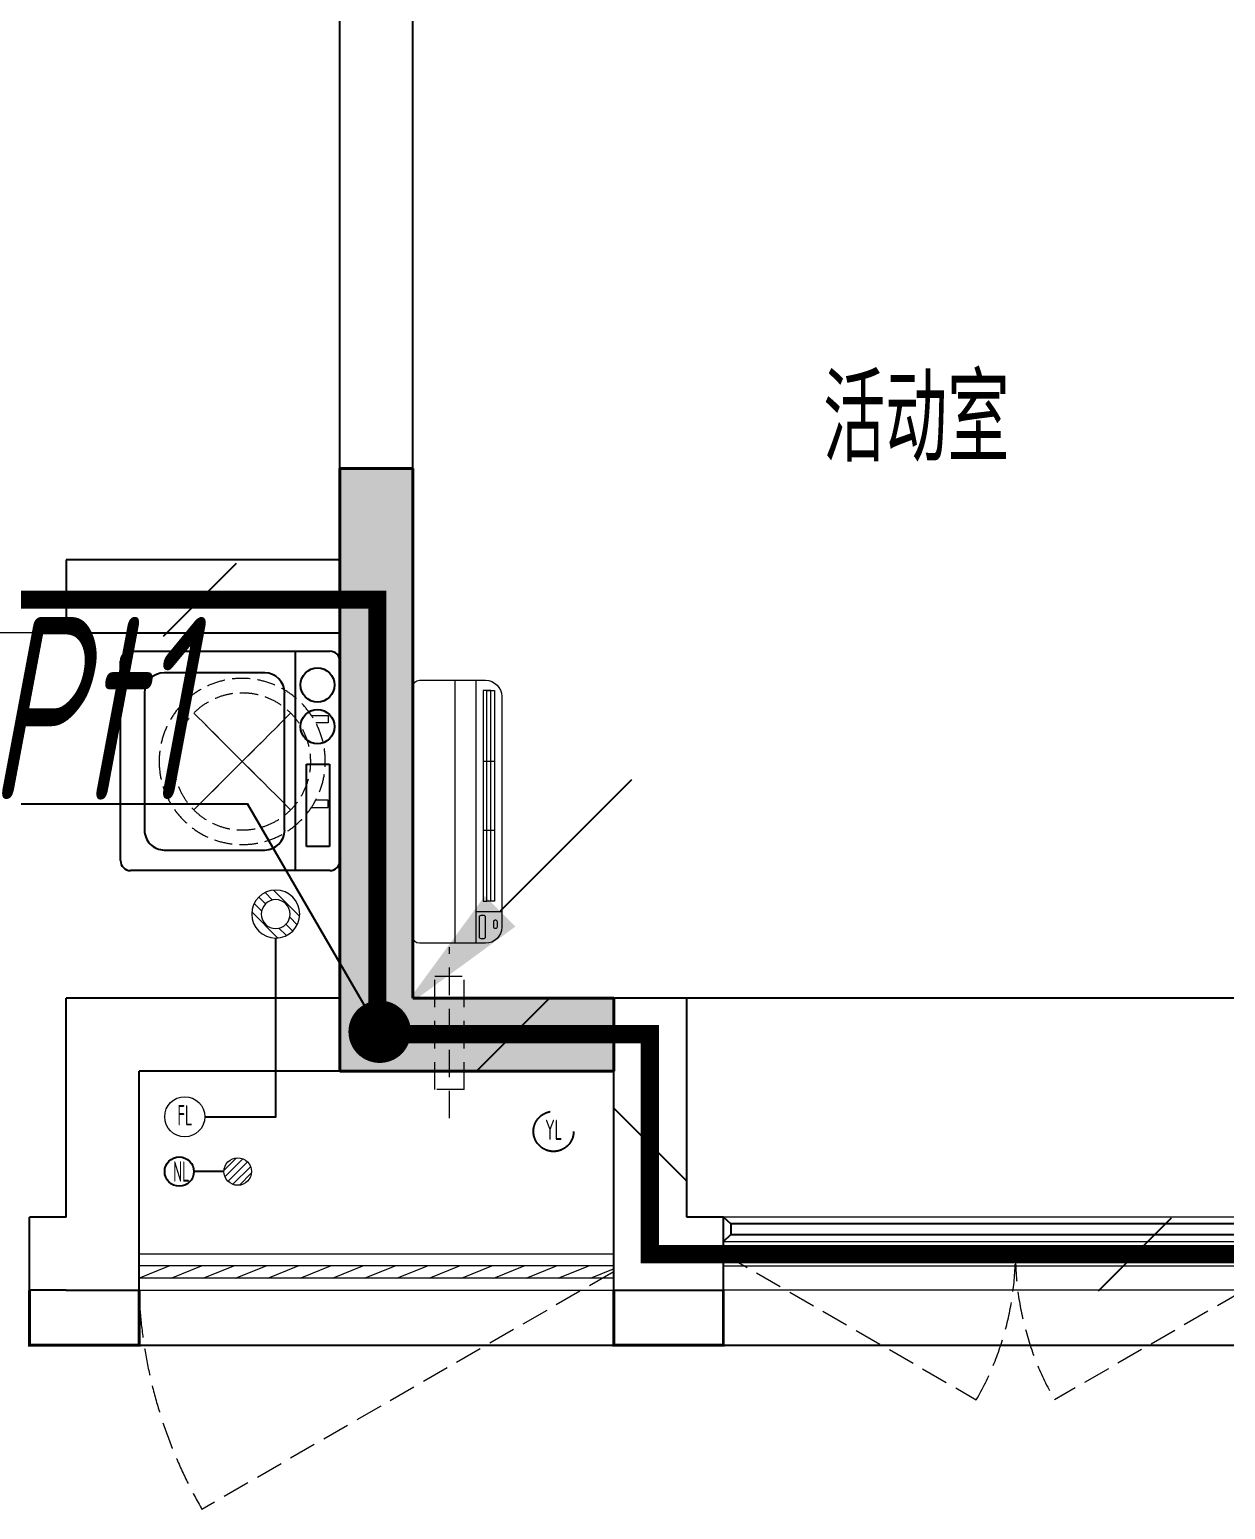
# Model space of a CAD drawing. Extents: x 3753737 to 4713801, y -857380 to 24339.
# Drawn here: x 4561699 to 4564974, y -776186 to -772134 of the extents above; entities that cross this region are included whole.
import ezdxf
from ezdxf.enums import TextEntityAlignment as Align

# ---------------------------------------------------------------- set-up
doc = ezdxf.new("R2010")
doc.units = 0
doc.header["$LTSCALE"] = 1000
doc.header["$MEASUREMENT"] = 0
for name, pattern in [('$1$DASH', [0.35, 0.25, -0.1]), ('CENTER2', [1.125, 0.75, -0.125, 0.125, -0.125]), ('DASH', [0.35, 0.25, -0.1]), ('HIDDEN', [0.375, 0.25, -0.125])]:
    doc.linetypes.add(name, pattern=pattern)
doc.layers.get('0').update_dxf_attribs({"linetype": 'CONTINUOUS'})
for name, color, linetype in [('!!电气', 1, 'CONTINUOUS'), ('3-栏杆1', 252, 'CONTINUOUS'), ('3.5方案汇报，与郭总、侯月琴确定户型_t8$0$2020.03.04 -1安徽标准化洋房户型(UA）_t8_t8$0$看线', 154, 'CONTINUOUS'), ('DIM-照明', 7, 'CONTINUOUS'), ('LVTRY', 252, 'CONTINUOUS'), ('LWIRE', 4, 'CONTINUOUS'), ('SHTLN', 4, 'CONTINUOUS'), ('VPIPE-凝结', 150, 'CONTINUOUS'), ('VPIPE-雨水', 4, 'DASH'), ('WALL', 252, 'CONTINUOUS'), ('WIRE-接地', 2, 'CONTINUOUS'), ('看线', 185, 'CONTINUOUS')]:
    doc.layers.add(name, color=color, linetype=linetype)
for name, color, linetype, lineweight in [('COLUMN', 252, 'CONTINUOUS', 40), ('EQUIP_地漏', 7, 'CONTINUOUS', 18), ('PUB_HATCH', 8, 'CONTINUOUS', 9), ('PUB_TEXT', 7, 'CONTINUOUS', 20), ('VPIPE-废水', 31, 'TG_F', 18), ('WINDOW', 146, 'CONTINUOUS', 20), ('平面-空调室内机', 176, 'CONTINUOUS', 9), ('平面-空调预留孔', 252, 'CONTINUOUS', 15), ('粉刷', 251, 'CONTINUOUS', 9)]:
    doc.layers.add(name, color=color, linetype=linetype, lineweight=lineweight)
doc.styles.add('HZTXT', font='gbeitc.shx', dxfattribs={"width": 0.8, "height": 400, "bigfont": 'hztxt.shx'})
doc.styles.get("Standard").update_dxf_attribs({"font": 'gbenor.shx', "bigfont": 'gbcbig.shx'})
doc.styles.add('TG_LINETYPE', font='SIMPLEX', dxfattribs={"width": 0.8, "height": 3, "bigfont": 'HZTXT'})
doc.linetypes.add('TG_F', pattern='A,2,-0.3,["F",TG_LINETYPE,S=0.1,R=0,X=-0.23,Y=-0.15],0', length=2.3)

# ---------------------------------------------------------------- blocks, each defined once
blk = doc.blocks.new('GFDGFSDFGD')
at = {"layer": 'PUB_HATCH'}
blk.add_hatch(color=256, dxfattribs=at).paths.add_polyline_path([(430566.6, 364323.7), (430566.6, 364523.7), (430016.6, 364523.7), (430016.6, 365973.7), (429816.6, 365973.7), (429816.6, 364323.7)])
at = {"layer": 'COLUMN', "color": 252}
for p, q in [((430016.6, 365973.7), (429816.6, 365973.7)), ((429816.6, 365973.7), (429816.6, 364323.7)), ((430016.6, 364523.7), (430016.6, 365973.7)), ((430566.6, 364523.7), (430016.6, 364523.7)), ((430566.6, 364323.7), (430566.6, 364523.7)), ((429816.6, 364323.7), (430566.6, 364323.7))]:
    blk.add_line(p, q, dxfattribs=at)
blk = doc.blocks.new('dongkong')
at = {"layer": '平面-空调预留孔', "color": 8, "linetype": 'HIDDEN', "ltscale": 0.3}
for p, q in [((-603796, 210899.9), (-603796, 210431.5)), ((-603836, 210821), (-603836, 210510.8)), ((-603836, 210821), (-603756, 210821)), ((-603756, 210821), (-603756, 210510.8))]:
    blk.add_line(p, q, dxfattribs=at)
blk.add_lwpolyline([(-603756, 210510.8), (-603836, 210510.8)], dxfattribs=at)
blk = doc.blocks.new('A$C001338C2')
at = {"color": 8}
for p, q in [((845, 303.6), (55, 303.6)), ((109.1, 214.8), (109.1, 303.6)), ((0, 248.6), (0, 22)), ((900, 22), (900, 248.6)), ((22, 0), (878, 0))]:
    blk.add_line(p, q, dxfattribs=at)
at = {"color": 8, "lineweight": 5}
for p, q in [((864.6, 278.7), (144.5, 278.7)), ((144.5, 278.7), (144.5, 265.8)), ((387, 278.7), (144.5, 278.7)), ((144.5, 278.7), (144.5, 252.9)), ((144.5, 265.8), (864.6, 265.8)), ((387, 239.9), (387, 278.7)), ((864.6, 278.7), (622, 278.7)), ((622, 278.7), (622, 239.9)), ((864.6, 252.9), (864.6, 278.7)), ((864.6, 265.8), (864.6, 239.9)), ((900, 214.8), (0, 214.8)), ((144.5, 239.9), (144.5, 252.9)), ((144.5, 252.9), (864.6, 252.9)), ((864.6, 239.9), (144.5, 239.9)), ((622, 239.9), (387, 239.9)), ((900, 143.2), (0, 143.2))]:
    blk.add_line(p, q, dxfattribs=at)
at = {"color": 8}
for points in [[(73.1, 275), (56.8, 275, -0.414214), (51.3, 280.5), (51.3, 283.4, -0.414214), (56.8, 288.9), (73.1, 288.9, -0.414214), (78.6, 283.4), (78.6, 280.5, -0.414214)], [(89.2, 226.4), (22.2, 226.4, -0.414214), (16.7, 231.9), (16.7, 243.1, -0.414214), (22.2, 248.6), (89.2, 248.6, -0.414214), (94.7, 243.1), (94.7, 231.9, -0.414214)]]:
    blk.add_lwpolyline(points, format="xyb", close=True, dxfattribs=at)
for centre, radius, start, end in [((55, 248.6), 55, 90, 180), ((845, 248.6), 55, 360, 90), ((22, 22), 22, 180, 270), ((878, 22), 22, 270, 360)]:
    blk.add_arc(centre, radius, start, end, dxfattribs=at)
blk = doc.blocks.new('ASDFSD')
at = {"layer": '3-栏杆1', "color": 5}
for p, q in [((681762.6, 334937.5), (681742.3, 334955.3)), ((681742.3, 334955.3), (681762.6, 334937.5)), ((683322.1, 334937.5), (683342.3, 334955.3)), ((683342.3, 334955.3), (683322.1, 334937.5)), ((683322.1, 334937.5), (681762.6, 334937.5)), ((681762.6, 334937.5), (681762.6, 334908.3)), ((683322.1, 334937.5), (683322.1, 334908.3)), ((681742.3, 334888.4), (681762.6, 334908.3)), ((681762.6, 334908.2), (683322.1, 334908.2)), ((683322.1, 334908.3), (683342.3, 334888.4)), ((683342.3, 334888.4), (683322.1, 334908.3))]:
    blk.add_line(p, q, dxfattribs=at)
blk = doc.blocks.new('$TwtSys$00000141')
at = {"color": 252}
for p, q in [((-47.1, 3.8), (-5, 45.9)), ((-47.1, 3.8), (-5, 45.9)), ((-43.6, -17.5), (17.5, 43.6)), ((-43.6, -17.5), (17.5, 43.6)), ((-33.2, -33.2), (33.2, 33.2)), ((-33.2, -33.2), (33.2, 33.2)), ((-16.2, -43.5), (43.8, 16.4)), ((-16.2, -43.5), (43.8, 16.4)), ((5.7, -46.1), (46.1, -5.7)), ((5.7, -46.1), (46.1, -5.7))]:
    blk.add_line(p, q, dxfattribs=at)
blk.add_circle((0, 0), 47, dxfattribs=at)
blk.add_circle((0, 0), 47, dxfattribs=at)
blk = doc.blocks.new('RECTANG')
for p, q in [((1, 1), (0, 1)), ((0, 1), (0, 0)), ((1, 0), (1, 1)), ((0, 0), (1, 0))]:
    blk.add_line(p, q)
blk = doc.blocks.new('洗衣机')
at = {"layer": 'LVTRY'}
for p, q in [((3791567.4, 243472.1), (3791021, 243472.1)), ((3791116.5, 243472.1), (3791116.5, 242871.5)), ((3790993.7, 243444.5), (3790993.7, 242899.1)), ((3791594.6, 242899.1), (3791594.6, 243444.5)), ((3791199, 243412.7), (3791474.9, 243412.7)), ((3791145.1, 242982.5), (3791145.1, 243358)), ((3791528.8, 243358), (3791528.8, 242982.5)), ((3791474.9, 242927.8), (3791199, 242927.8)), ((3791021, 242871.5), (3791567.4, 242871.5))]:
    blk.add_line(p, q, dxfattribs=at)
at = {"layer": 'LVTRY', "extrusion": (0, 0, -1)}
for centre, major_axis, start_param, end_param in [((3791021, 243444.5), (0, 27.6), -1.570796, 0), ((3791567.4, 243444.5), (0, 27.6), 0, 1.570796), ((3791055.1, 243379.8), (0, 46.9), 3.141593, 9.424778), ((3791199, 243358), (0, 54.7), 4.712389, 6.283185), ((3791474.9, 243358), (0, 54.7), 0, 1.570796), ((3791055.1, 243265.7), (0, 46.9), 3.141593, 9.424778), ((3791199, 242982.5), (0, 54.7), 3.141593, 4.712389), ((3791474.9, 242982.5), (0, 54.7), 1.570796, 3.141593), ((3791021, 242899.1), (0, 27.6), 3.141593, 4.712389), ((3791567.4, 242899.1), (0, 27.6), 1.570796, 3.141593)]:
    blk.add_ellipse(centre, major_axis=major_axis, ratio=0.986385, start_param=start_param, end_param=end_param, dxfattribs=at)
at = {"layer": 'LVTRY', "xscale": 63.25620569481588, "yscale": 224.5369532744355, "zscale": 64.12934308941763, "rotation": 180}
blk.add_blockref('RECTANG', (3791085.2, 243162.4), dxfattribs=at)
blk = doc.blocks.new('$TwtSys$00000543')
at = {"color": 252}
for p, q in [((-93.6, -8.5), (8.5, 93.6)), ((12.5, 55), (41.7, 84.2)), ((39.9, 39.9), (66.5, 66.5)), ((-8.5, -93.6), (93.6, 8.5)), ((55, 12.5), (84.2, 41.7)), ((-84.2, -41.7), (-55, -12.5)), ((-66.5, -66.5), (-39.9, -39.9)), ((-41.7, -84.2), (-12.5, -55))]:
    blk.add_line(p, q, dxfattribs=at)
for radius in [94, 56.4]:
    blk.add_circle((0, 0), radius, dxfattribs=at)
blk = doc.blocks.new('dnfhfn')
at = {"color": 252, "linetype": '$1$DASH', "ltscale": 0.2}
for p, q in [((101.9, 462.7, 0), (121.9, 462.7, 0)), ((101.9, 417.2, 0), (101.9, 462.7, 0)), ((121.9, 462.7, 0), (121.9, 429, 0)), ((353.1, 462.7, 0), (333.1, 462.7, 0)), ((333.1, 462.7, 0), (333.1, 429, 0)), ((353.1, 417.2, 0), (353.1, 462.7, 0))]:
    blk.add_line(p, q, dxfattribs=at)
at = {"color": 252, "linetype": '$1$DASH', "ltscale": 0.2, "elevation": 0}
for points in [[(94.9, 360.1), (94.9, 360.1), (360.1, 94.9), (360.1, 94.9)], [(360.1, 360.1), (94.9, 94.9), (94.9, 94.9), (360.1, 360.1)]]:
    blk.add_lwpolyline(points, close=True, dxfattribs=at)
at = {"color": 252, "linetype": '$1$DASH', "ltscale": 0.2}
for radius in [227.5, 187.5]:
    blk.add_circle((227.5, 227.5, 0), radius, dxfattribs=at)
blk = doc.blocks.new('$DorLib2D$00000138')
at = {"color": 0, "linetype": 'Continuous'}
for p, q in [((-0.2875, 0), (-0.2875, 0.1538)), ((-0.2875, 0.1538), (0, 0.1538)), ((0, 0.1538), (0, 0)), ((0.2875, 0.1538), (0, 0.1538)), ((0.2875, 0), (0.2875, 0.1538)), ((-0.5, -0.1399), (-0.5, 0)), ((-0.5, 0), (-0.2188, 0)), ((0, 0), (-0.2875, 0)), ((-0.2188, 0), (-0.2188, -0.1399)), ((0, 0), (0.2875, 0)), ((0.2188, 0), (0.2188, -0.1399)), ((0.5, 0), (0.2188, 0)), ((0.5, 0), (0.5, -0.1946)), ((0.5, -0.1399), (0.5, 0)), ((-0.2188, -0.1399), (-0.5, -0.1399)), ((0.2188, -0.1399), (0.5, -0.1399)), ((-0.1857, -0.186), (-0.037, -0.186)), ((-0.037, -0.186), (-0.1019, -0.2583)), ((-0.1019, -0.2583), (-0.1019, -0.186)), ((0.1857, -0.186), (0.037, -0.186)), ((0.037, -0.186), (0.1019, -0.2583)), ((0.1019, -0.2583), (0.1019, -0.186))]:
    blk.add_line(p, q, dxfattribs=at)
blk = doc.blocks.new('$WINLIB2D$00000001')
at = {"color": 0}
for points in [[(-0.5, 0.5), (-0.5, -0.5)], [(-0.5, 0.5), (0.5, 0.5)], [(0.5, -0.5), (0.5, 0.5)], [(0.5, 0.1667), (-0.5, 0.1667)], [(0.5, -0.1667), (-0.5, -0.1667)], [(-0.5, -0.5), (0.5, -0.5)]]:
    blk.add_lwpolyline(points, dxfattribs=at)
blk = doc.blocks.new('$WINLIB2D$00000039')
at = {"color": 0}
for points in [[(-0.5, 0.5), (-0.5, -0.5)], [(0.5, 0.5), (-0.5, 0.5)], [(0.5, -0.5), (0.5, 0.5)], [(-0.5, 0.1667), (0.5, 0.1667)], [(-0.3839, -0.1667), (-0.448, 0.1667)], [(-0.3159, -0.1667), (-0.38, 0.1667)], [(-0.2479, -0.1667), (-0.312, 0.1667)], [(-0.1799, -0.1667), (-0.244, 0.1667)], [(-0.1119, -0.1667), (-0.176, 0.1667)], [(-0.0439, -0.1667), (-0.108, 0.1667)], [(0.0241, -0.1667), (-0.04, 0.1667)], [(0.0921, -0.1667), (0.028, 0.1667)], [(0.16, -0.1667), (0.0959, 0.1667)], [(0.228, -0.1667), (0.1639, 0.1667)], [(0.296, -0.1667), (0.2319, 0.1667)], [(0.364, -0.1667), (0.2999, 0.1667)], [(0.432, -0.1667), (0.3679, 0.1667)], [(0.5, -0.1667), (0.4359, 0.1667)], [(-0.4519, -0.1667), (-0.5, 0.0836)], [(-0.5, -0.1667), (0.5, -0.1667)], [(0.5, -0.5), (-0.5, -0.5)]]:
    blk.add_lwpolyline(points, dxfattribs=at)
blk = doc.blocks.new('A$C66B635E3')
at = {"color": 252, "const_width": 8}
for points in [[(8350, -100), (8350, -250), (8650, -250), (8650, -100)], [(9950, -100), (9950, -250), (10250, -250), (10250, -100)]]:
    blk.add_lwpolyline(points, dxfattribs=at)
at = {"layer": '3.5方案汇报，与郭总、侯月琴确定户型_t8$0$2020.03.04 -1安徽标准化洋房户型(UA）_t8_t8$0$看线', "color": 252, "ltscale": 10}
blk.add_line((12400, 700), (10150, 700), dxfattribs=at)
at = {"layer": 'VPIPE-凝结', "color": 252, "ltscale": 0.1}
for points in [[(8830, 375), (9024.1, 375), (9024.1, 864.2)], [(8882.4, 225), (8800, 225)]]:
    blk.add_lwpolyline(points, dxfattribs=at)
at = {"layer": 'VPIPE-凝结', "color": 252}
blk.add_circle((8760, 225), 40, dxfattribs=at)
at = {"layer": 'VPIPE-废水', "color": 252}
blk.add_circle((8775, 375), 55, dxfattribs=at)
at = {"layer": 'VPIPE-雨水', "color": 252}
blk.add_circle((9785, 335), 55, dxfattribs=at)
at = {"layer": 'WALL', "color": 252}
for p, q in [((9200, 1900), (9200, 4900)), ((9400, 1800), (9400, 4700)), ((9200, 1900), (8449.9, 1900)), ((8449.9, 1900), (8449.9, 1700)), ((9400, 700), (9400, 1800)), ((8449.9, 1700), (9200, 1700)), ((9200, 700), (9200, 1700)), ((9200, 700), (8450, 700)), ((8450, 100), (8450, 700)), ((10150, 700), (9400, 700)), ((10150, 100), (10150, 700)), ((9300, 500), (8650, 500)), ((8650, 0), (8650, 500)), ((9950, 500), (9300, 500)), ((9950, -100), (9950, 500)), ((8450, 100), (8350, 100)), ((8350, -100), (8350, 100)), ((10250, 100), (10150, 100)), ((10250, -100), (10250, 100)), ((8650, -100), (8650, 0)), ((8450, -100), (8350, -100)), ((8450, -100), (8450, -100)), ((8450, -100), (8650, -100)), ((9950, -100), (10250, -100))]:
    blk.add_line(p, q, dxfattribs=at)
at = {"layer": 'WINDOW', "color": 252}
blk.add_line((8449.9, 1700), (6849.9, 1700), dxfattribs=at)
at = {"layer": 'WINDOW', "color": 252, "linetype": 'DASH', "ltscale": 0.3}
for points in [[(10250, 0), (10942.8, -400, 0.131652), (11050, 0)], [(11850, 0), (11157.2, -400, -0.131652), (11050, 0)], [(9948.1, -50), (8822.2, -700, -0.131652), (8648.1, -50)]]:
    blk.add_lwpolyline(points, format="xyb", dxfattribs=at)
at = {"layer": '看线', "color": 252, "ltscale": 0.5}
for points in [[(10250, -100), (10250, -250), (11850, -250), (11850, -100)], [(8650, -250), (9950, -250)]]:
    blk.add_lwpolyline(points, dxfattribs=at)
at = {"color": 252}
for name, p in [('GFDGFSDFGD', (-420616.6, -363823.7)), ('ASDFSD', (-671492.3, -334855.3))]:
    blk.add_blockref(name, p, dxfattribs=at)
at = {"layer": 'EQUIP_地漏', "color": 252, "xscale": -0.7000000000000001, "yscale": 0.7000000000000001, "zscale": 0.7}
blk.add_blockref('$TwtSys$00000543', (9024.1, 930), dxfattribs=at)
at = {"layer": 'EQUIP_地漏', "color": 252, "xscale": -0.8, "yscale": -0.8, "zscale": 0.8, "rotation": 180}
blk.add_blockref('$TwtSys$00000141', (8920, 225), dxfattribs=at)
at = {"layer": 'WINDOW', "color": 252}
for name, p, xscale, yscale, zscale, rotation in [('$DorLib2D$00000138', (7649.9, 1800), 1600, -200, 1600, 179.9999999989443), ('$WINLIB2D$00000039', (9299, -50), 1299.999999983003, -100, 1299.999999983003, 180)]:
    blk.add_blockref(name, p, dxfattribs=dict(at, xscale=xscale, yscale=yscale, zscale=zscale, rotation=rotation))
at = {"layer": 'WINDOW', "color": 252, "xscale": -1600, "yscale": -200, "zscale": -1600}
blk.add_blockref('$WINLIB2D$00000001', (11050, 0), dxfattribs=at)
at = {"layer": '平面-空调室内机', "color": 252, "ltscale": 0.3, "rotation": 180}
blk.add_blockref('dongkong', (-594295.9, 211270.8), dxfattribs=at)
at = {"layer": '平面-空调预留孔', "color": 252, "xscale": -1, "rotation": 270}
blk.add_blockref('dnfhfn', (8704.9, 1120.3, 0), dxfattribs=at)
at = {"layer": '平面-空调预留孔', "color": 252, "xscale": -0.800000000046565, "yscale": 0.800000000046565, "zscale": 0.800000000046565, "rotation": 269.9999997665698}
blk.add_blockref('A$C001338C2', (9400.2, 850), dxfattribs=at)
at = {"layer": '粉刷', "color": 252, "xscale": -1}
blk.add_blockref('洗衣机', (3800193.7, -241822.4), dxfattribs=at)
at = {"layer": 'PUB_TEXT', "color": 252}
blk.add_text('活动室', height=236.31, dxfattribs=at).set_placement((10523.2, 2168.3))
at = {"layer": 'PUB_TEXT', "color": 252, "width": 0.6}
for s, p in [('FL', (8755.2, 351.2)), ('YL', (9762.4, 311.2)), ('NL', (8743.2, 197))]:
    blk.add_text(s, height=56, dxfattribs=at).set_placement(p)
blk = doc.blocks.new('$TelecSys$00000008')
blk.add_line((0.4, 0.4), (-0.4, -0.4))
blk = doc.blocks.new('$TelecSys$00000078')
for p, q in [((1.15, 1.15), (0.55, 0.55)), ((0.1042, 0.1042), (0.1042, 0.1042)), ((-0.1042, -0.1042), (-0.1042, -0.1042))]:
    blk.add_line(p, q)
at = {"const_width": 0.1425}
blk.add_lwpolyline([(-0.0713, 0, 1), (0.0713, 0, 1)], format="xyb", close=True, dxfattribs=at)
blk.add_solid([(0.62, 0.48), (0.48, 0.62), (0.1, 0.1)])
at = {"width": 0.8, "flags": 9}
blk.add_attdef('A', (0, 0), '', height=0.00002, dxfattribs=at)

msp = doc.modelspace()

# ---------------------------------------------------------------- linework, layer by layer
at = {"layer": 'DIM-照明', "color": 7, "ltscale": 0.8}
for p in [(4561529.6, -774253.8), (4562657.4, -774877.8)]:
    msp.add_line(p, (4562295, -774253.8), dxfattribs=at)
at = {"layer": 'WIRE-接地', "color": 2, "linetype": 'CENTER2', "const_width": 50}
msp.add_lwpolyline([(4593305.1, -775490.9), (4588400.9, -775490.9), (4588400.9, -774889.8), (4587649.1, -774889.8), (4587649.1, -773683), (4581051.2, -773683), (4581051.2, -774290.2), (4575653.3, -774290.2), (4575653.3, -773686.3), (4569051.4, -773686.3), (4569051.4, -774891.8), (4568304.6, -774891.8), (4568304.6, -775487.1), (4563397.1, -775487.1), (4563397.1, -774884.2), (4562651, -774884.2), (4562651, -773694.9), (4556054.4, -773694.9), (4556054.4, -774287.8), (4553348.6, -774287.8), (4553348.6, -766391.2)], dxfattribs=at)

# ---------------------------------------------------------------- block references
at = {"layer": '!!电气'}
msp.add_blockref('A$C66B635E3', (4553348.6, -775485.7), dxfattribs=at)
at = {"layer": 'LWIRE', "color": 2, "xscale": 600, "yscale": 600, "zscale": 600}
msp.add_blockref('$TelecSys$00000078', (4562657.4, -774877.8), dxfattribs=at)
at = {"layer": 'SHTLN', "color": 2, "xscale": 250, "yscale": 250, "zscale": 250}
for p, rotation in [((4562165.2, -773694.9), 180), ((4563024.1, -774884.2), 180), ((4563397.1, -775185.6), 90), ((4564725.8, -775487.1), 180)]:
    msp.add_blockref('$TelecSys$00000008', p, dxfattribs=dict(at, rotation=rotation))

# ---------------------------------------------------------------- texts
at = {"layer": 'DIM-照明', "color": 7, "ltscale": 0.8, "style": 'HZTXT', "width": 0.7}
msp.add_text('Pt1', height=500, dxfattribs=at).set_placement((4561860.4, -773992.1), align=Align.MIDDLE)

doc.saveas('drawing.dxf')
